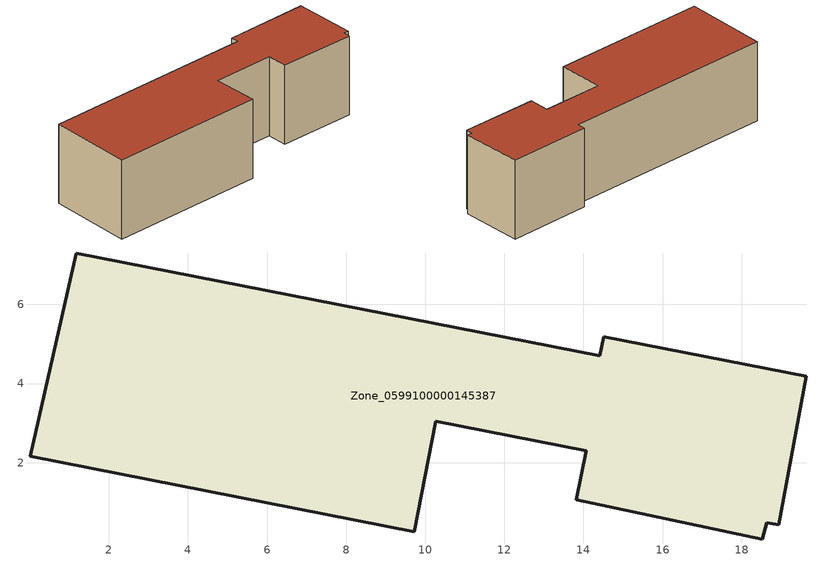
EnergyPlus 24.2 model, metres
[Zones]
Zone_0599100000145387
 floor ground (C_G): 14.41,4.7 14.51,5.18 19.63,4.18 18.94,0.43 18.64,0.48 18.52,0.07 13.82,1.06 14.07,2.3 10.26,3.04 9.72,0.26 0.01,2.16 1.18,7.3 z0
 wall outside (C_F): 19.63,4.18 14.51,5.18 14.41,4.7 1.18,7.3 0.01,2.16 9.72,0.26 10.26,3.04 14.07,2.3 13.82,1.06 18.52,0.07 18.64,0.48 18.94,0.43 19.63,4.18 z0:5.05
 roof outside (C_R): 14.51,5.18 14.41,4.7 1.18,7.3 0.01,2.16 9.72,0.26 10.26,3.04 14.07,2.3 13.82,1.06 18.52,0.07 18.64,0.48 18.94,0.43 19.63,4.18 z5.05
[BUILDING]
Pand.0599100000145387: North Axis=0; Terrain=City; Loads Convergence Tolerance Value=0.04; Temperature Convergence Tolerance Value=0.4; Solar Distribution=FullExterior; Maximum Number of Warmup Days=25; Minimum Number of Warmup Days=1
[Site:Location]
Rotterdam.The.Hague.AP_ZH_NLD Design_Conditions: Latitude=51.96; Longitude=4.45; Time Zone=1; Elevation=-4.5
[SITE:GROUNDTEMPERATURE:BUILDINGSURFACE]
18, 18, 18, 18, 18, 18, 18, 18, 18, 18, 18, 18
[MATERIAL] Thermal Absorptance=0.9; Solar Absorptance=0.7; Visible Absorptance=0.7
Name | Roughness | Thickness | Conductivity | Density | Specific Heat
G.D.1965 | MediumSmooth | 0.15 | 1 | 540 | 1210
F.D.1965 | Rough | 0.3 | 0.857143 | 1920 | 840
R.D.1965 | MediumRough | 0.2 | 0.08 | 1500 | 1000
[CONSTRUCTION]
C_G: G.D.1965
C_F: F.D.1965
C_R: R.D.1965
[ZONE]
Zone_0599100000145387: Type=1; Multiplier=1; Ceiling Height=Autocalculate; Volume=Autocalculate; Floor Area=autocalculate; Part of Total Floor Area=Yes
[ZONEINFILTRATION:DESIGNFLOWRATE]
Infil_Zone_0599100000145387: Zone or ZoneList or Space or SpaceList=Zone_0599100000145387; Schedule=AlwaysOn; Design Flow Rate Calculation Method=Flow/Area; Flow Rate per Floor Area=0.0042; Constant Term Coefficient=1; Temperature Term Coefficient=0; Velocity Term Coefficient=0; Velocity Squared Term Coefficient=0
[HVACTEMPLATE:ZONE:IDEALLOADSAIRSYSTEM]
Zone_0599100000145387: Maximum Heating Supply Air Temperature=50; Minimum Cooling Supply Air Temperature=13; Maximum Heating Supply Air Humidity Ratio=0.0156; Minimum Cooling Supply Air Humidity Ratio=0.0077; Heating Limit=NoLimit; Cooling Limit=NoLimit; Dehumidification Control Type=ConstantSensibleHeatRatio; Cooling Sensible Heat Ratio=0.7; Dehumidification Setpoint=60; Humidification Control Type=None; Humidification Setpoint=30; Outdoor Air Method=None; Outdoor Air Flow Rate per Person=0.00944; Outdoor Air Flow Rate per Zone Floor Area=0; Outdoor Air Flow Rate per Zone=0; Demand Controlled Ventilation Type=None; Outdoor Air Economizer Type=NoEconomizer; Heat Recovery Type=None; Sensible Heat Recovery Effectiveness=0.7; Latent Heat Recovery Effectiveness=0.65
[ZONECONTROL:THERMOSTAT]
ThermostatControl_Zone_0599100000145387: Zone or ZoneList=Zone_0599100000145387; Control Type Schedule=DualSetpointControlType; Control 1=Thermostat_Zone_0599100000145387; Temperature Difference Between Cutout And Setpoint=0
[THERMOSTATSETPOINT:DUALSETPOINT]
Thermostat_Zone_0599100000145387: Heating Setpoint Temperature Schedule=HeatingSetpoint_Zone_0599100000145387; Cooling Setpoint Temperature Schedule=CoolingSetpoint_Zone_0599100000145387
[SCHEDULE:COMPACT]
HeatingSetpoint_Zone_0599100000145387: Through: 12/31, For: AllDays, Until: 24:00, 21
CoolingSetpoint_Zone_0599100000145387: Through: 12/31, For: AllDays, Until: 24:00, 24
DualSetpointControlType: Through: 12/31, For: AllDays, Until: 24:00, 4
AlwaysOn: Through: 12/31, For: AllDays, Until: 24:00, 1
